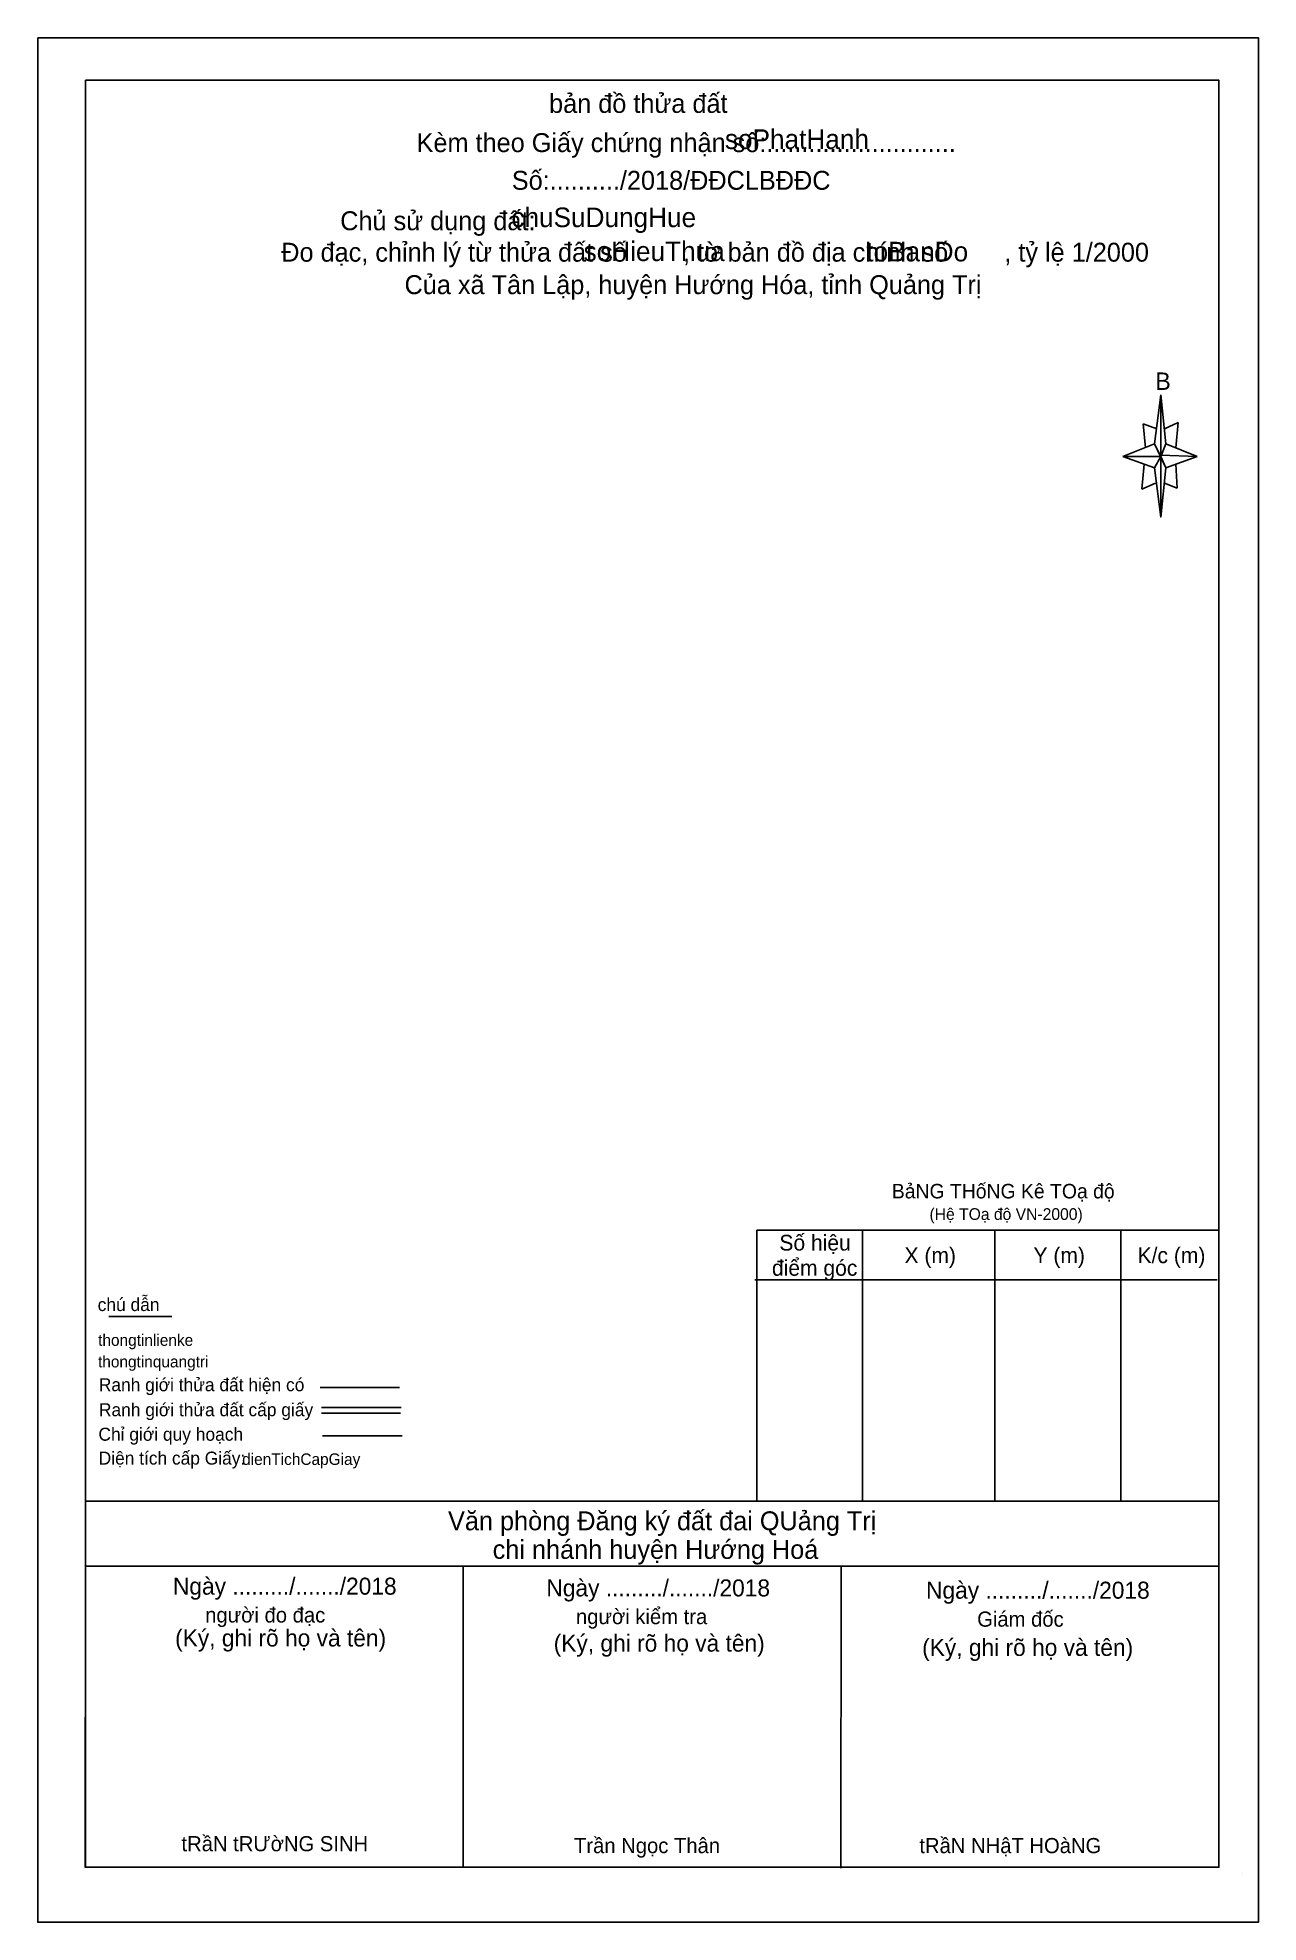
# Model space of a CAD drawing. Extents: x 1051470.8 to 1051490.2, y 2841225.8 to 2841255.7.
import ezdxf

# ---------------------------------------------------------------- set-up
doc = ezdxf.new("R2010")
doc.units = 0
for name, color, linetype in [('hsktKhungInTrang1', 7, 'Continuous'), ('hsktNoiDung', 7, 'Continuous'), ('hsktTemplate', 7, 'Continuous')]:
    doc.layers.add(name, color=color, linetype=linetype)

msp = doc.modelspace()

# ---------------------------------------------------------------- linework, layer by layer
at = {"layer": 'hsktKhungInTrang1'}
msp.add_lwpolyline([(1051470.803, 2841255.705), (1051490.187, 2841255.705), (1051490.187, 2841225.796), (1051470.803, 2841225.796)], close=True, dxfattribs=at)
at = {"layer": 'hsktTemplate'}
for p, q in [((1051488.536, 2841249.258), (1051488.636, 2841250.038)), ((1051488.576, 2841249.498), (1051488.356, 2841249.578)), ((1051488.356, 2841249.578), (1051488.396, 2841249.198)), ((1051488.696, 2841249.498), (1051488.916, 2841249.598)), ((1051488.916, 2841249.598), (1051488.876, 2841249.198)), ((1051488.536, 2841249.258), (1051488.036, 2841249.058)), ((1051488.036, 2841249.058), (1051488.536, 2841249.258)), ((1051488.636, 2841249.058), (1051488.536, 2841249.258)), ((1051488.536, 2841249.258), (1051488.716, 2841248.878)), ((1051488.716, 2841249.258), (1051489.216, 2841249.058)), ((1051488.536, 2841248.878), (1051488.036, 2841249.058)), ((1051488.636, 2841249.058), (1051488.036, 2841249.058)), ((1051488.376, 2841248.938), (1051488.336, 2841248.538)), ((1051489.216, 2841249.058), (1051488.636, 2841249.078)), ((1051488.636, 2841249.078), (1051488.636, 2841249.058)), ((1051488.636, 2841249.058), (1051488.716, 2841248.878)), ((1051488.716, 2841248.878), (1051489.216, 2841249.058)), ((1051488.716, 2841248.878), (1051489.216, 2841249.058)), ((1051488.876, 2841248.938), (1051488.896, 2841248.558)), ((1051488.336, 2841248.538), (1051488.556, 2841248.638)), ((1051488.716, 2841248.878), (1051488.636, 2841248.098)), ((1051488.896, 2841248.558), (1051488.696, 2841248.638)), ((1051483.902, 2841236.782), (1051483.902, 2841232.482)), ((1051486.002, 2841236.782), (1051486.002, 2841232.482)), ((1051488.002, 2841236.782), (1051488.002, 2841232.482)), ((1051482.192, 2841235.99), (1051489.532, 2841235.99)), ((1051471.935, 2841235.412), (1051472.931, 2841235.412)), ((1051475.29, 2841234.282), (1051476.547, 2841234.282)), ((1051475.309, 2841233.964), (1051476.574, 2841233.964)), ((1051475.309, 2841233.879), (1051476.566, 2841233.879)), ((1051475.327, 2841233.517), (1051476.592, 2841233.517)), ((1051471.562, 2841232.482), (1051489.562, 2841232.482)), ((1051471.558, 2841226.666), (1051471.562, 2841231.448)), ((1051471.562, 2841231.45), (1051489.562, 2841231.45)), ((1051477.558, 2841226.661), (1051477.562, 2841231.443)), ((1051483.558, 2841226.656), (1051483.562, 2841231.438)), ((1051489.942, 2841226.57), (1051489.942, 2841226.57)), ((1051489.942, 2841226.57), (1051489.942, 2841226.57)), ((1051489.942, 2841226.57), (1051489.942, 2841226.57))]:
    msp.add_line(p, q, dxfattribs=at)
for points in [[(1051471.562, 2841255.03), (1051489.562, 2841255.03), (1051489.562, 2841226.67), (1051471.562, 2841226.67)], [(1051488.636, 2841250.038), (1051488.716, 2841249.258), (1051488.636, 2841249.058)], [(1051488.636, 2841249.058), (1051488.636, 2841248.098), (1051488.536, 2841248.878)], [(1051482.222, 2841236.782), (1051489.562, 2841236.782), (1051489.562, 2841232.482), (1051482.222, 2841232.482)]]:
    msp.add_lwpolyline(points, close=True, dxfattribs=at)

# ---------------------------------------------------------------- texts
at = {"layer": 'hsktNoiDung'}
for s, height, p in [('soPhatHanh', 0.3108, (1051481.716, 2841253.939)), ('chuSuDungHue', 0.31078, (1051478.325, 2841252.699)), ('soHieuThua', 0.3108, (1051479.472, 2841252.16)), ('toBanDo', 0.3108, (1051483.961, 2841252.155)), ('thongtinlienke', 0.18293, (1051471.763, 2841234.945)), ('thongtinquangtri', 0.18293, (1051471.761, 2841234.603)), ('dienTichCapGiay', 0.18293, (1051474.05, 2841233.055))]:
    msp.add_text(s, height=height, dxfattribs=at).set_placement(p)
at = {"layer": 'hsktTemplate'}
for s, height, p in [('bản đồ thửa đất', 0.3, (1051478.924, 2841254.512)), ('Kèm theo Giấy chứng nhận số:...........................', 0.3, (1051476.82, 2841253.89)), ('Số:........../2018/ĐĐCLBĐĐC', 0.3, (1051478.332, 2841253.292)), ('Chủ sử dụng đất: ', 0.3, (1051475.607, 2841252.65)), ('Đo đạc, chỉnh lý từ thửa đất số        , tờ bản đồ địa chính số        , tỷ lệ 1/2000', 0.3, (1051474.671, 2841252.151)), ('Của xã Tân Lập, huyện Hướng Hóa, tỉnh Quảng Trị', 0.3, (1051476.629, 2841251.636)), ('B', 0.276, (1051488.55, 2841250.116)), ('BảNG THốNG Kê TOạ độ ', 0.23, (1051484.367, 2841237.285)), ('(Hệ TOạ độ VN-2000)', 0.186, (1051484.965, 2841236.943)), ('Số hiệu', 0.25, (1051482.581, 2841236.457)), ('điểm góc', 0.25, (1051482.463, 2841236.057)), ('X (m)', 0.25, (1051484.568, 2841236.257)), ('Y (m)', 0.25, (1051486.616, 2841236.257)), ('K/c (m)', 0.25, (1051488.269, 2841236.257)), ('chú dẫn', 0.2063, (1051471.756, 2841235.497)), ('Ranh giới thửa đất hiện có ', 0.2063, (1051471.774, 2841234.225)), ('Ranh giới thửa đất cấp giấy', 0.2063, (1051471.776, 2841233.828)), ('Chỉ giới quy hoạch', 0.2063, (1051471.768, 2841233.439)), ('Diện tích cấp Giấy: ', 0.206, (1051471.772, 2841233.06)), (' Văn phòng Đăng ký đất đai QUảng Trị', 0.3, (1051477.208, 2841232.018)), ('chi nhánh huyện Hướng Hoá', 0.3, (1051478.028, 2841231.564)), ('Ngày ........./......./2018', 0.27, (1051472.951, 2841230.996)), ('Ngày ........./......./2018', 0.27, (1051478.881, 2841230.968)), ('Ngày ........./......./2018', 0.27, (1051484.91, 2841230.932)), ('người đo đạc', 0.24, (1051473.463, 2841230.554)), ('người kiểm tra', 0.24, (1051479.351, 2841230.528)), ('Giám đốc', 0.24, (1051485.722, 2841230.488)), ('(Ký, ghi rõ họ và tên)', 0.27, (1051472.985, 2841230.174)), ('(Ký, ghi rõ họ và tên)', 0.27, (1051478.997, 2841230.092)), ('(Ký, ghi rõ họ và tên)', 0.27, (1051484.848, 2841230.024)), ('tRầN tRƯờNG SINH', 0.24, (1051473.087, 2841226.924)), ('Trần Ngọc Thân', 0.24, (1051479.32, 2841226.894)), ('tRầN NHậT HOàNG', 0.24, (1051484.804, 2841226.894))]:
    msp.add_text(s, height=height, dxfattribs=at).set_placement(p)

doc.saveas('drawing.dxf')
